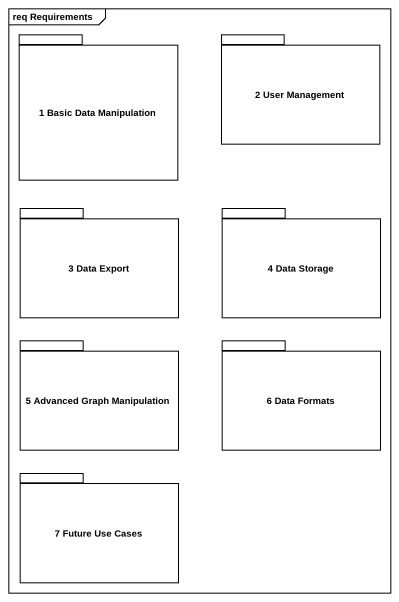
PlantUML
@startuml
mainframe req Requirements
package "1 Basic Data Manipulation" as p1_Basic_Data_Manipulation {
}
package "2 User Management" as p2_User_Management {
}
package "3 Data Export" as p3_Data_Export {
}
package "4 Data Storage" as p4_Data_Storage {
}
package "5 Advanced Graph Manipulation" as p5_Advanced_Graph {
}
package "6 Data Formats" as p6_Data_Formats {
}
package "7 Future Use Cases" as p7_Future_Use_Cases {
}
@enduml
